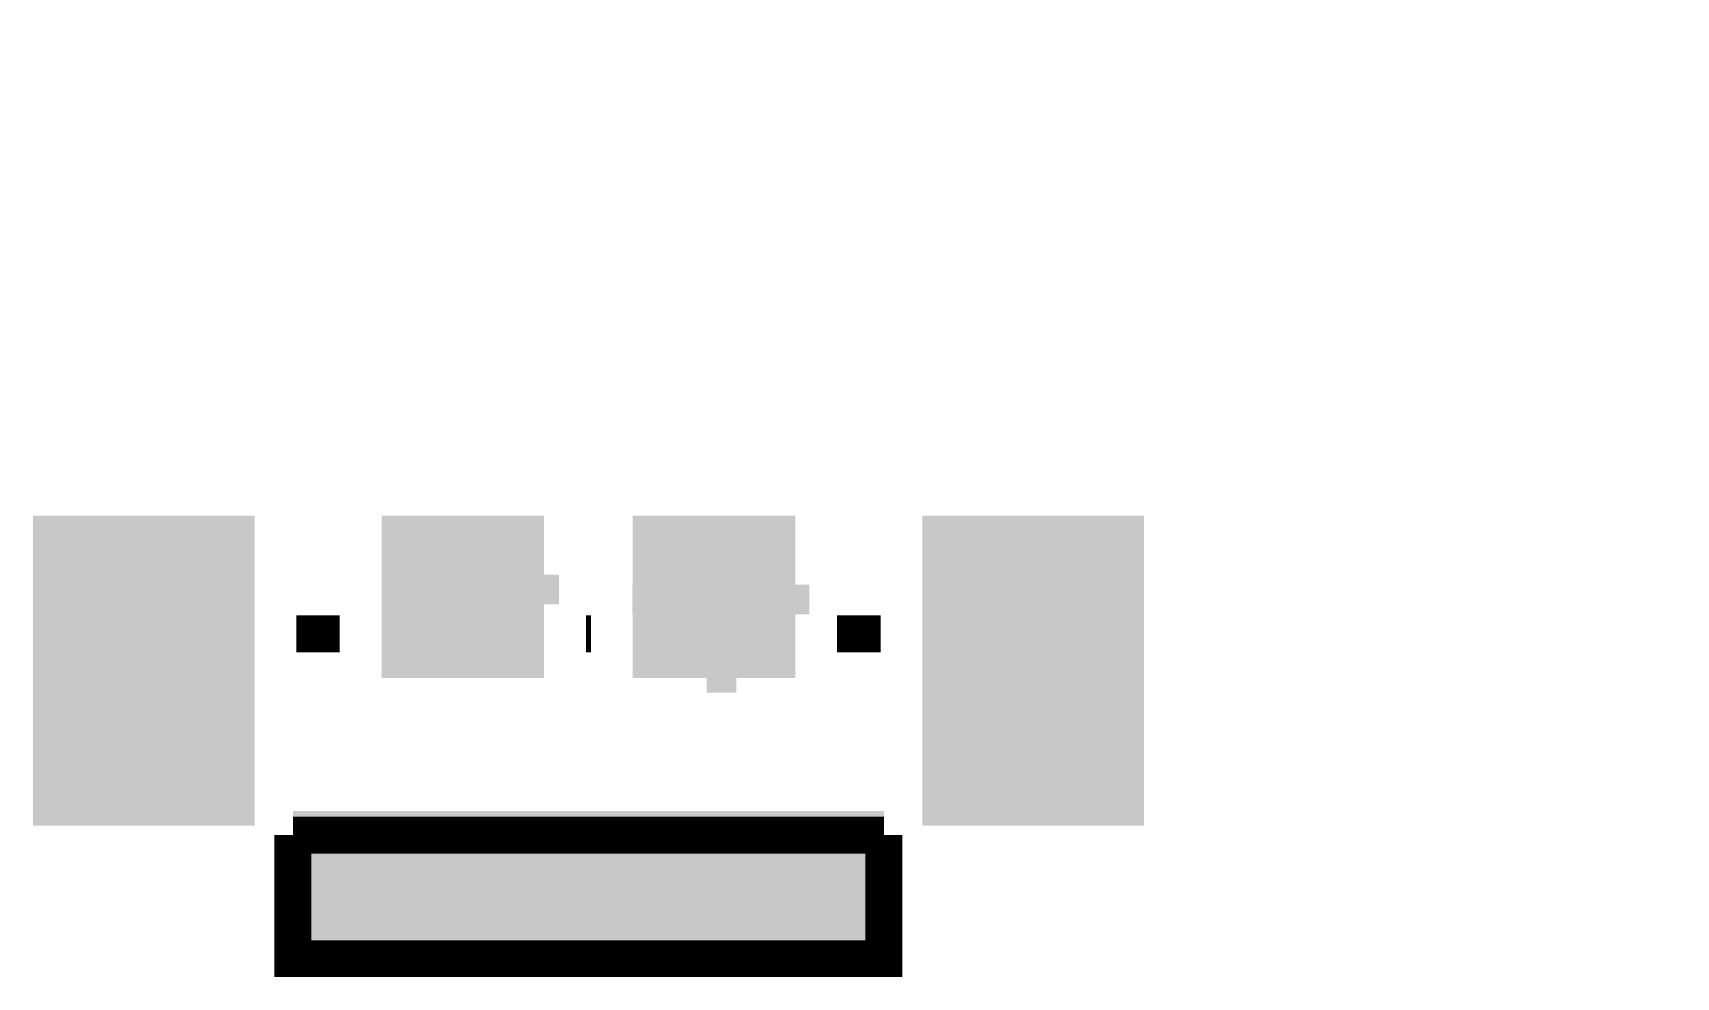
# Model space of a CAD drawing. Header units: millimetres. Extents: x 7.59 to 13.16, y 101.31 to 104.51.
import ezdxf

# ---------------------------------------------------------------- set-up
doc = ezdxf.new("R2010")
doc.units = ezdxf.units.MM
for name, color, linetype, true_color in [('Document', 7, 'Continuous', 0xffffff), ('TopLayer', 7, 'Continuous', 0xff0000), ('TopPasteMaskLayer', 7, 'Continuous', 0x808080), ('TopSilkLayer', 7, 'Continuous', 0xffcc00), ('TopSolderMaskLayer', 7, 'Continuous', 0x800080)]:
    doc.layers.add(name, color=color, linetype=linetype, true_color=true_color)

msp = doc.modelspace()

# ---------------------------------------------------------------- hatches: boundary and pattern name
at = {"layer": 'Document'}
for points in [[(9.975, 102.277), (9.875, 102.277), (9.875, 102.877), (9.975, 102.877)], [(8.775, 102.577), (8.775, 102.677), (9.375, 102.677), (9.375, 102.577)], [(9.6231, 102.543), (9.6231, 102.643), (10.2231, 102.643), (10.2231, 102.543)], [(8.475, 101.8771), (8.475, 101.3771), (10.475, 101.3771), (10.475, 101.8771)]]:
    msp.add_hatch(color=256, dxfattribs=at).paths.add_polyline_path(points)
at = {"layer": 'TopLayer'}
for points in [[(7.62, 102.852), (8.32, 102.852), (8.32, 101.852), (7.62, 101.852)], [(8.8, 102.8521), (9.3, 102.8521), (9.3, 102.3521), (8.8, 102.3521)], [(9.65, 102.8521), (10.15, 102.8521), (10.15, 102.3521), (9.65, 102.3521)], [(10.63, 102.852), (11.33, 102.852), (11.33, 101.852), (10.63, 101.852)]]:
    msp.add_hatch(color=256, dxfattribs=at).paths.add_polyline_path(points)
at = {"layer": 'TopPasteMaskLayer'}
for points in [[(7.62, 102.852), (8.32, 102.852), (8.32, 101.852), (7.62, 101.852)], [(8.8, 102.8521), (9.3, 102.8521), (9.3, 102.3521), (8.8, 102.3521)], [(9.65, 102.8521), (10.15, 102.8521), (10.15, 102.3521), (9.65, 102.3521)], [(10.63, 102.852), (11.33, 102.852), (11.33, 101.852), (10.63, 101.852)]]:
    msp.add_hatch(color=256, dxfattribs=at).paths.add_polyline_path(points)
at = {"layer": 'TopSolderMaskLayer'}
for points in [[(7.595, 102.8771), (8.345, 102.8771), (8.345, 101.827), (7.595, 101.827)], [(8.775, 102.8771), (9.325, 102.8771), (9.325, 102.3271), (8.775, 102.3271)], [(9.625, 102.8771), (10.175, 102.8771), (10.175, 102.3271), (9.625, 102.3271)], [(10.605, 102.8771), (11.355, 102.8771), (11.355, 101.827), (10.605, 101.827)]]:
    msp.add_hatch(color=256, dxfattribs=at).paths.add_polyline_path(points)

# ---------------------------------------------------------------- linework, layer by layer
at = {"layer": 'TopSilkLayer', "const_width": 0.125}
for points in [[(8.6334, 102.4771), (8.4867, 102.4771)], [(9.4834, 102.4771), (9.4666, 102.4771)], [(10.4634, 102.4771), (10.3167, 102.4771)], [(8.475, 101.7956), (8.475, 101.3771), (10.475, 101.3771), (10.475, 101.7957)], [(8.475, 101.7956), (10.475, 101.7956)]]:
    msp.add_lwpolyline(points, dxfattribs=at)

doc.saveas('drawing.dxf')
